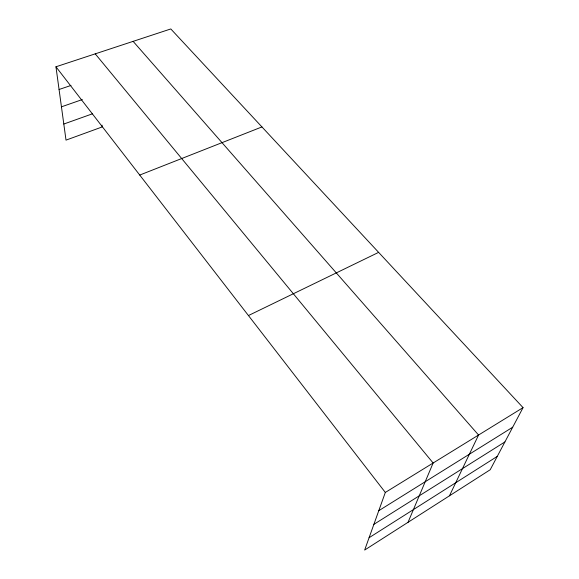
<?xml version="1.0" encoding="UTF-8"?>
<svg xmlns="http://www.w3.org/2000/svg" width="579" height="579" viewBox="0 0 579 579"><rect width="100%" height="100%" fill="white"/><g stroke="black" fill="none" stroke-linecap="round" stroke-linejoin="round"><path stroke-width="0.87" d="M523.047 407.63L385.325 492.447L364.661 550.05L490.21 469.743L523.047 407.63L170.798 28.95L55.953 66.788L66.013 140.132L102.208 126.939L102.042 125.158M408.029 522.309L433.135 463.005L95.231 53.847M449.449 495.819L478.565 435.032L133.127 41.362M369.084 537.725L497.281 456.375M373.875 524.364L504.917 441.929M378.775 510.7L512.704 427.201M248.442 315.548L378.623 252.364M139.734 175.061L261.947 126.931M63.806 124.036L92.3 113.868M61.446 106.833L82.334 99.552M59.065 89.499L70.993 85.446M55.953 66.788L385.325 492.447"/></g></svg>
